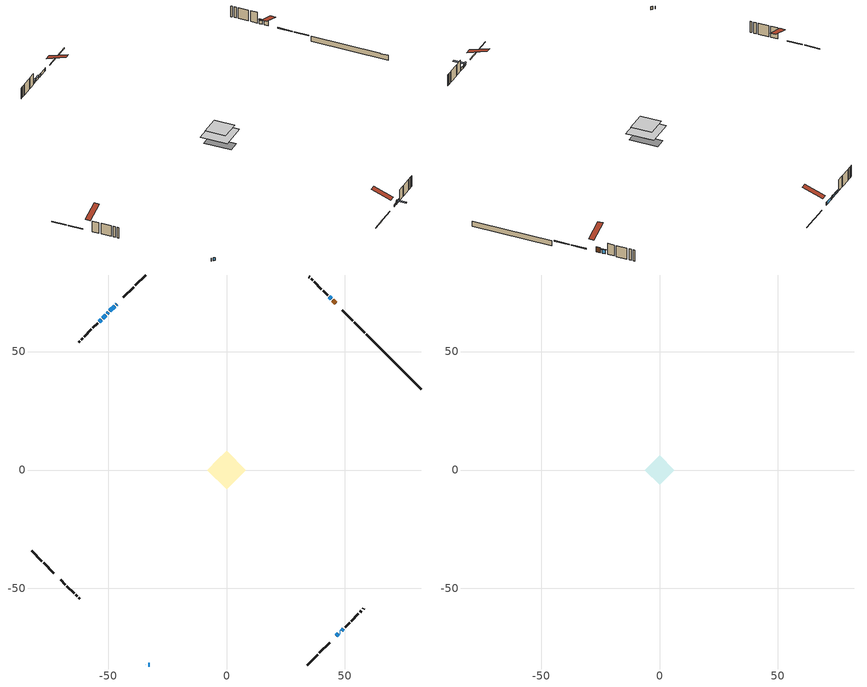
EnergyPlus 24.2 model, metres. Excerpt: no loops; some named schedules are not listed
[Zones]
conditioned space
 floor outside (Floor1 construction): -2.98,0 0,2.98 2.98,0 0,-2.98 z0.34
 floor adiabatic (AdiabaticFloorConstruction): -8.13,0 0,8.13 8.13,0 0,-8.13 z2.78
 floor foundation (Slab1 construction): -5.82,2.5 -2.5,5.82 5.82,-2.5 2.5,-5.82 z-1.95
 wall outside (RimJoist1 construction): 34.11,-82.35 38.54,-77.92 / -82.35,-34.11 -77.92,-38.54 / -34.11,82.35 -38.54,77.92 / 58.41,58.04 53.98,62.47 z0.34:0.64
 wall outside (RimJoist2 construction): 39.2,-77.26 43.56,-72.9 / -77.26,-39.2 -72.9,-43.56 / -39.2,77.26 -43.56,72.9 / 53.33,63.13 48.96,67.49 z0.34:0.64
 wall outside (AdiabaticWallConstruction 1): 46.08,70.38 44.87,71.58 z0.34:2.37
 wall outside (AdiabaticWallConstruction): -34.11,-82.35 -34.05,-82.35 / -46.44,70.01 -46.58,69.87 / -33.12,-82.35 -32.42,-82.35 / -47.24,69.22 -49.26,67.2 / -49.91,66.54 -50.42,66.03 / 48.6,-67.85 49.4,-67.05 z0.34:1.56; 46.45,-70.01 47.2,-69.25 z0.34:1.08; 44.22,72.24 43.37,73.08 z0.34:1.94; 47.86,-68.6 47.95,-68.51 z0.34:1.87; -51.08,65.38 -52.33,64.12 / -52.99,63.47 -53.82,62.64 z0.34:1.2
 wall outside (Wall1 construction): 50.06,-66.4 52.02,-64.44 / -70.01,-46.45 -68.05,-48.41 / -54.47,61.98 -56.43,60.02 / 42.71,73.74 40.76,75.7 z0.34:5.22
 wall outside (Wall2 construction): 52.68,-63.78 55.73,-60.72 / -67.39,-49.06 -64.34,-52.12 / -57.09,59.37 -60.15,56.31 / 40.1,76.36 37.04,79.41 z0.34:5.22
 wall outside (Wall3 construction): 56.39,-60.07 56.99,-59.46 / -63.68,-52.78 -63.08,-53.38 / -60.8,55.65 -61.41,55.05 / 36.39,80.07 35.78,80.67 z0.34:5.22
 wall outside (Wall4 construction): 57.65,-58.8 58.01,-58.45 / -62.42,-54.04 -62.06,-54.4 / -62.06,54.39 -62.42,54.03 / 35.12,81.33 34.77,81.69 z0.34:5.22
 wall foundation (FoundationWall1 construction): 59.07,57.39,-1.95 59.07,57.39,0.34 80.02,36.44,0.34 80.02,36.44,0.27 82.35,34.11,0.27 82.35,34.11,-1.95
 window (WindowConstruction 9): -34.11,-82.35 -34.05,-82.35 z0.34:1.56
 window (WindowConstruction 8): 46.45,-70.01 47.2,-69.26 z0.34:1.08
 window (WindowConstruction 10): -46.45,70.01 -46.58,69.87 z0.34:1.56
 window (WindowConstruction): 44.22,72.24 43.37,73.08 z0.34:1.94
 window (WindowConstruction 1): -33.12,-82.35 -32.43,-82.35 z0.34:1.56
 window (WindowConstruction 2): -47.24,69.22 -49.26,67.2 z0.34:1.56
 window (WindowConstruction 3): -49.91,66.54 -50.42,66.04 z0.34:1.56
 window (WindowConstruction 4): 47.86,-68.6 47.95,-68.51 z0.34:1.86
 window (WindowConstruction 5): -51.08,65.38 -52.33,64.12 z0.34:1.2
 window (WindowConstruction 6): -52.99,63.47 -53.82,62.64 z0.34:1.2
 window (WindowConstruction 7): 48.6,-67.85 49.4,-67.05 z0.34:1.56
 door (Door): 46.08,70.38 44.87,71.58 z0.34:2.37
 ceiling adiabatic (AdiabaticFloorConstruction): 0,-8.13 8.13,0 0,8.13 -8.13,0 z2.78
attic - vented
 floor to conditioned space (Floor2 construction Reversed): -6.12,0 0,6.12 6.12,0 0,-6.12 z5.22
 roof outside (Roof1 construction): 45.79,-70.67,5.22 39.82,-64.7,8.03 38.25,-66.27,8.03 44.22,-72.24,5.22; -70.67,-45.79,5.22 -64.7,-39.82,8.03 -66.27,-38.25,8.03 -72.24,-44.22,5.22; -45.79,70.67,5.22 -39.82,64.7,8.03 -38.25,66.27,8.03 -44.22,72.24,5.22; 46.73,69.72,5.22 40.77,63.76,8.03 42.34,62.19,8.03 48.3,68.15,5.22
shading: 47.41,-69.04 46.23,-70.22 46.56,-70.55 47.74,-69.37 z1.38; 43.16,73.3 44.43,72.03 44.86,72.46 43.59,73.73 z2.24; 48.16,-68.3 47.65,-68.81 50.67,-71.83 51.18,-71.32 z2.16; -52.54,63.91 -50.87,65.59 -51.19,65.92 -52.87,64.24 z1.5; -54.03,62.43 -52.78,63.68 -53.1,64 -54.35,62.75 z1.5
[Building]
Building 1: Terrain=Suburbs
[Site:Location]
Toronto City Centre_ON: Latitude {deg}=43.63; Longitude {deg}=-79.39; Time Zone {hr}=-5; Elevation {m}=77; Keep Site Location Information=Yes
[Site:GroundTemperature:Shallow]
5.01852, 3.26908, 3.12898, 3.95918, 7.29196, 10.6092, 13.4851, 15.3069, 15.4617, 13.9799, 11.1774, 7.9619
[Site:WaterMainsTemperature]
Calculation Method=Schedule; Temperature Schedule=mains temperature schedule
[Material] Roughness=Rough; Thermal Absorptance=0.9
Name | Thickness {m} | Conductivity {W/m-K} | Density {kg/m3} | Specific Heat {J/kg-K} | Solar Absorptance | Visible Absorptance
asphalt or fiberglass shingles | 0.00635 | 0.162714 | 1121.4 | 1465.45 | 0.4 | 0.4
ceiling loosefill ins | 0.254 | 0.0480833 | 16.02 | 1046.75 | 0.7 | 0.7
ceiling stud and cavity | 0.1397 | 0.163245 | 65.682 | 1177.47 | 0.7 | 0.7
concrete 4.0 in. | 0.1016 | 1.803125 | 2242.8 | 837.4 | 0.7 | 0.7
concrete 8.0 in. | 0.2032 | 1.803125 | 2242.8 | 837.4 | 0.7 | 0.7
door material | 0.04445 | 0.053851 | 512.64 | 1214.23 | 0.7 | 0.7
exterior vertical ins | 0.0247524 | 0.029427 | 32.04 | 1214.23 | 0.7 | 0.7
floor covering | 0.0127 | 0.0433444 | 54.468 | 1339.84 | 0.6 | 0.6
floor rigid ins | 0.103632 | 0.029427 | 32.04 | 1214.23 | 0.7 | 0.7
floor rigid ins 1; wall rigid ins | 0.512978 | 0.029427 | 32.04 | 1214.23 | 0.7 | 0.7
floor stud and cavity | 0.1397 | 0.557941 | 92.3553 | 1139.71 | 0.7 | 0.7
floor stud and cavity 1 | 0.1397 | 1.75129 | 37.0049 | 1207.88 | 0.7 | 0.7
furniture material conditioned space 1 | 0.1524 | 0.115458 | 640.8 | 1214.23 | 0.6 | 0.6
gypsum board | 0.0127 | 0.160291 | 801 | 837.4 | 0.6 | 0.6
gypsum board 1 | 0.0127 | 0.160291 | 801 | 837.4 | 0.7 | 0.7
osb sheathing 0.5 in. | 0.0127 | 0.115458 | 512.64 | 1214.23 | 0.7 | 0.7
osb sheathing 0.75 in. | 0.01905 | 0.115458 | 512.64 | 1214.23 | 0.7 | 0.7
osb sheathing 2.0 in. | 0.0508 | 0.115458 | 512.64 | 1214.23 | 0.7 | 0.7
rim joist rigid ins | 0.051816 | 0.029427 | 32.04 | 1214.23 | 0.7 | 0.7
rim joist stud and cavity | 0.0508 | 0.0451784 | 125.044 | 1163.47 | 0.6 | 0.6
rim joist stud and cavity 1 | 0.0508 | 0.0402607 | 125.044 | 1163.47 | 0.6 | 0.6
wall stud and cavity | 0.1397 | 0.0829032 | 139.0536 | 1170.24 | 0.7 | 0.7
wall stud and cavity 1 | 0.1397 | 0.0822159 | 139.0536 | 1170.24 | 0.7 | 0.7
wall stud and cavity 2 | 0.1397 | 0.112846 | 139.0536 | 1170.24 | 0.7 | 0.7
wall stud and cavity 3 | 0.0889 | 0.380278 | 52.3479 | 1209.89 | 0.7 | 0.7
wall stud and cavity 4 | 0.0889 | 0.391764 | 83.0341 | 1211.67 | 0.7 | 0.7
wood siding | 0.0254 | 0.102417 | 544.68 | 1172.36 | 0.4 | 0.4
wood siding 1; wood siding 2; wood siding 3 | 0.0254 | 0.102417 | 544.68 | 1172.36 | 0.7 | 0.7
[WindowMaterial:SimpleGlazingSystem]
Name | U-Factor {W/m2-K} | Solar Heat Gain Coefficient
WindowMaterial | 2.787898 | 0.59
WindowMaterial 1 | 3.74634 | 0.69
WindowMaterial 10 | 2.28483 | 0.28
WindowMaterial 2 | 4.17844 | 0.68
WindowMaterial 3 | 2.77541 | 0.51
WindowMaterial 4 | 2.58008 | 0.28
WindowMaterial 5 | 2.78279 | 0.57
WindowMaterial 6 | 2.77768 | 0.53
WindowMaterial 7 | 2.10881 | 0.47
WindowMaterial 8 | 2.17865 | 0.43
WindowMaterial 9 | 6.7659 | 0.45
[Construction]
AdiabaticFloorConstruction: floor stud and cavity 1, floor rigid ins 1, osb sheathing 0.75 in., floor covering
AdiabaticWallConstruction: wood siding 2, wall rigid ins, wall stud and cavity 3, gypsum board
AdiabaticWallConstruction 1: wood siding 3, wall rigid ins, wall stud and cavity 3, gypsum board
Door: door material
Floor1 construction: floor stud and cavity, floor rigid ins, osb sheathing 0.75 in., floor covering
Floor2 construction Reversed: gypsum board, ceiling stud and cavity, ceiling loosefill ins
FoundationWall1 construction: concrete 8.0 in., gypsum board 1
furniture construction conditioned space 1: furniture material conditioned space 1
PartitionWallConstruction: gypsum board, wall stud and cavity 4, gypsum board
RimJoist1 construction: wood siding 1, osb sheathing 2.0 in., rim joist stud and cavity
RimJoist2 construction: wood siding 1, rim joist rigid ins, osb sheathing 2.0 in., rim joist stud and cavity 1
Roof1 construction: asphalt or fiberglass shingles
Slab1 construction: concrete 4.0 in.
Wall1 construction; Wall3 construction: wood siding, osb sheathing 0.5 in., wall stud and cavity, gypsum board
Wall2 construction: wood siding, osb sheathing 0.5 in., wall stud and cavity 1, gypsum board
Wall4 construction: wood siding, osb sheathing 0.5 in., wall stud and cavity 2, gypsum board
WindowConstruction: WindowMaterial
WindowConstruction 1: WindowMaterial 1
WindowConstruction 10: WindowMaterial 10
WindowConstruction 2: WindowMaterial 2
WindowConstruction 3: WindowMaterial 3
WindowConstruction 4: WindowMaterial 4
WindowConstruction 5: WindowMaterial 5
WindowConstruction 6: WindowMaterial 6
WindowConstruction 7: WindowMaterial 7
WindowConstruction 8: WindowMaterial 8
WindowConstruction 9: WindowMaterial 9
[Zone] Multiplier=1; Part of Total Floor Area=Yes
Name | Volume {m3}
attic - vented | 34.2327
conditioned space | 437.7
[Space]
Name | Zone | Volume {m3}
attic - vented 1 | attic - vented | 34.2327
conditioned space 1 | conditioned space | 437.7
[ZoneInfiltration:EffectiveLeakageArea]
infil attic - vented 1: Zone or Space=attic - vented 1; Schedule=Always On Discrete; Effective Air Leakage Area {cm2}=3157.89; Stack Coefficient=0.000195521; Wind Coefficient=9.4475e-06
[ZoneMixing]
whole house fan mix: Zone or Space=attic - vented; Schedule=Always On Continuous; Design Flow Rate Calculation Method=Flow/Zone; Design Flow Rate {m3/s}=0; Source Zone or Space=conditioned space
[SurfaceProperty:ExposedFoundationPerimeter]
Slab1: Exposed Perimeter Calculation Method=TotalExposedPerimeter; Total Exposed Perimeter {m}=32.918
[InternalMass] Zone or ZoneList=conditioned space; Space or SpaceList=conditioned space 1
Name | Construction | Surface Area {m2}
furniture mass conditioned space 1 | furniture construction conditioned space 1 | 82.0881
partition wall mass | PartitionWallConstruction | 205.22
[Lights]
interior lighting: Zone or ZoneList or Space or SpaceList=conditioned space 1; Schedule=interior lighting schedule; Design Level Calculation Method=LightingLevel; Lighting Level {W}=343.2; Return Air Fraction=0; Fraction Radiant=0.6; Fraction Visible=0.2; Fraction Replaceable=1
[People]
occupants: Zone or ZoneList or Space or SpaceList=conditioned space 1; Number of People Schedule=occupants schedule; Number of People Calculation Method=People; Number of People=3; Fraction Radiant=0.314171; Sensible Heat Fraction=0.56303; Activity Level Schedule=occupants activity schedule; Carbon Dioxide Generation Rate {m3/s-W}=0; Enable ASHRAE 55 Comfort Warnings=No; Mean Radiant Temperature Calculation Type=EnclosureAveraged
[ElectricEquipment] Zone or ZoneList or Space or SpaceList=conditioned space 1; Design Level Calculation Method=EquipmentLevel
Name | Schedule | Design Level {W} | Fraction Latent | Fraction Radiant | Fraction Lost
clothes dryer | clothes dryer schedule | 140.772 | 0.015 | 0.081 | 0.85
clothes washer | clothes washer schedule | 32.1985 | 0.03 | 0.162 | 0.7
cooking range | cooking range schedule | 215.147 | 0.08 | 0.432 | 0.2
dishwasher | dishwasher schedule | 66.8632 | 0.3 | 0.18 | 0.4
fridge | fridge schedule | 72.9452 | 0 | 0.6 | 0
mech vent bath fan 0 | mech vent bath fan 0 schedule | 50.2 | 0 | 0 | 1
mech vent bath fan 1 | mech vent bath fan 1 schedule | 50.2 | 0 | 0 | 1
mech vent bath fan 2 | mech vent bath fan 2 schedule | 50.2 | 0 | 0 | 1
mech vent bath fan 3 | mech vent bath fan 3 schedule | 50.2 | 0 | 0 | 1
mech vent house fan | mech vent house fan schedule | 0.95 | 0 | 0 | 1
mech vent house fan cfis | mech vent house fan cfis schedule | 0 | 0 | 0 | 0
mech vent range fan 0 | mech vent range fan 0 schedule | 57 | 0 | 0 | 1
mech vent range fan 1 | mech vent range fan 1 schedule | 57 | 0 | 0 | 1
misc plug loads | misc plug loads schedule | 494.7 | 0.045 | 0.513 | 0.1
whole house fan | Always On Discrete | 0 | 0 | 0 | 1
[OtherEquipment] Zone or ZoneList or Space or SpaceList=conditioned space 1; Design Level Calculation Method=EquipmentLevel
Name | Fuel Type | Schedule | Design Level {W} | Fraction Latent | Fraction Radiant | Fraction Lost
clothes dryer 1 | Electricity | clothes dryer schedule | 0 | 0.015 | 0.081 | 0.85
cooking range 1 | Electricity | cooking range schedule | 0 | 0.08 | 0.432 | 0.2
general water use latent | None | general water use schedule | 62.594 | 1 | 0 | 0
general water use sensible | None | general water use schedule | -61.6891 | 0 | 0.6 | 0
mech vent house fan latent load | None | Always On Discrete | 0 | 1 | 0 | 0
mech vent house fan sensible load | None | Always On Discrete | 0 | 0 | 0 | 0
water heater energy adjustment1 | NaturalGas | Always On Discrete | 0.01 | 0 | 0 | 1
[ZoneInfiltration:DesignFlowRate] Zone or ZoneList or Space or SpaceList=conditioned space 1; Schedule=Always On Discrete; Design Flow Rate Calculation Method=Flow/Zone; Design Flow Rate {m3/s}=0
infil flow; natural vent flow; whole house fan flow
[AvailabilityManager:Scheduled]
central ac and furnace airloop Availability Manager: Schedule=Always On Discrete
[Foundation:Kiva]
Foundation Kiva 1: Initial Indoor Air Temperature {C}=18; Wall Height Above Grade {m}=0.340004; Wall Depth Below Slab {m}=0.2032; Custom Block Material Name 1=exterior vertical ins; Custom Block Depth 1 {m}=2.28999; Custom Block X Position 1 {m}=0.2159; Custom Block Z Position 1 {m}=0
[Foundation:Kiva:Settings]
Soil Conductivity {W/m-K}=0.849921; Soil Density {kg/m3}=1842.3; Soil Specific Heat {J/kg-K}=418.7; Ground Solar Absorptivity=0.9; Ground Thermal Absorptivity=0.9; Ground Surface Roughness {m}=0.03; Far-Field Width {m}=40; Deep-Ground Boundary Condition=ZeroFlux; Deep-Ground Depth {m}=40; Minimum Cell Dimension {m}=0.2; Maximum Cell Growth Coefficient=3; Simulation Timestep=Timestep
[Exterior:Lights]
exterior lighting: Schedule=exterior lighting schedule; Design Level {W}=75.6
[EnergyManagementSystem:GlobalVariable]
central_ac_and_furnace_airloop_Fan_RTF
infil_program_Qfan
infil_program_Qinf
natural_vent_program_Qnv
natural_vent_program_Qwhf
[EnergyManagementSystem:Sensor]
Name | Output:Variable or Output:Meter Index Key | Output:Variable or Output:Meter
airflow_gain | infil flow | Infiltration Sensible Heat Gain Energy
airflow_gain_1 | natural vent flow | Infiltration Sensible Heat Gain Energy
airflow_gain_2 | whole house fan flow | Infiltration Sensible Heat Gain Energy
airflow_loss | infil flow | Infiltration Sensible Heat Loss Energy
airflow_loss_1 | natural vent flow | Infiltration Sensible Heat Loss Energy
airflow_loss_2 | whole house fan flow | Infiltration Sensible Heat Loss Energy
clg_load_cond |  | Cooling:EnergyTransfer:Zone:CONDITIONED SPACE
clg_sp_s; clg_sp_s_1 | cooling setpoint | Schedule Value
clothes_dryer_exhaust_0_sch_s | clothes dryer exhaust 0 schedule | Schedule Value
cool_season | cooling season schedule | Schedule Value
htg_load_cond |  | Heating:EnergyTransfer:Zone:CONDITIONED SPACE
htg_sp_s; htg_sp_s_1 | heating setpoint | Schedule Value
ig_ee_conv | clothes dryer | Electric Equipment Convective Heating Energy
ig_ee_conv_2 | cooking range | Electric Equipment Convective Heating Energy
ig_ee_conv_4 | fridge | Electric Equipment Convective Heating Energy
ig_ee_conv_5 | misc plug loads | Electric Equipment Convective Heating Energy
ig_ee_conv_6 | whole house fan | Electric Equipment Convective Heating Energy
ig_ee_rad | clothes dryer | Electric Equipment Radiant Heating Energy
ig_ee_rad_2 | cooking range | Electric Equipment Radiant Heating Energy
ig_ee_rad_4 | fridge | Electric Equipment Radiant Heating Energy
ig_ee_rad_5 | misc plug loads | Electric Equipment Radiant Heating Energy
ig_ee_rad_6 | whole house fan | Electric Equipment Radiant Heating Energy
ig_lgt_conv | interior lighting | Lights Convective Heating Energy
ig_lgt_rad | interior lighting | Lights Radiant Heating Energy
ig_lgt_vis | interior lighting | Lights Visible Radiation Heating Energy
ig_oe_conv | clothes dryer 1 | Other Equipment Convective Heating Energy
ig_oe_conv_1 | cooking range 1 | Other Equipment Convective Heating Energy
ig_oe_conv_2 | general water use latent | Other Equipment Convective Heating Energy
ig_oe_conv_3 | general water use sensible | Other Equipment Convective Heating Energy
ig_oe_conv_4 | water heater energy adjustment1 | Other Equipment Convective Heating Energy
ig_oe_rad | clothes dryer 1 | Other Equipment Radiant Heating Energy
ig_oe_rad_1 | cooking range 1 | Other Equipment Radiant Heating Energy
ig_oe_rad_2 | general water use latent | Other Equipment Radiant Heating Energy
ig_oe_rad_3 | general water use sensible | Other Equipment Radiant Heating Energy
ig_oe_rad_4 | water heater energy adjustment1 | Other Equipment Radiant Heating Energy
ig_ppl_conv | occupants | People Convective Heating Energy
ig_ppl_rad | occupants | People Radiant Heating Energy
im_conv | furniture mass conditioned space 1 | Surface Inside Face Convection Heat Gain Energy
im_conv_1 | partition wall mass | Surface Inside Face Convection Heat Gain Energy
im_ig | furniture mass conditioned space 1 | Surface Inside Face Internal Gains Radiation Heat Gain Energy
im_ig_1 | partition wall mass | Surface Inside Face Internal Gains Radiation Heat Gain Energy
im_lgt | furniture mass conditioned space 1 | Surface Inside Face Lights Radiation Heat Gain Energy
im_lgt_1 | partition wall mass | Surface Inside Face Lights Radiation Heat Gain Energy
im_sol | furniture mass conditioned space 1 | Surface Inside Face Solar Radiation Heat Gain Energy
im_sol_1 | partition wall mass | Surface Inside Face Solar Radiation Heat Gain Energy
im_surf | furniture mass conditioned space 1 | Surface Inside Face Net Surface Thermal Radiation Heat Gain Energy
im_surf_1 | partition wall mass | Surface Inside Face Net Surface Thermal Radiation Heat Gain Energy
mech_vent_bath_fan_0_sch_s | mech vent bath fan 0 schedule | Schedule Value
mech_vent_bath_fan_1_sch_s | mech vent bath fan 1 schedule | Schedule Value
mech_vent_bath_fan_2_sch_s | mech vent bath fan 2 schedule | Schedule Value
mech_vent_bath_fan_3_sch_s | mech vent bath fan 3 schedule | Schedule Value
mech_vent_range_fan_0_sch_s | mech vent range fan 0 schedule | Schedule Value
mech_vent_range_fan_1_sch_s | mech vent range fan 1 schedule | Schedule Value
mv_conv | mech vent bath fan 0 | Electric Equipment Convective Heating Energy
mv_conv_1 | mech vent bath fan 1 | Electric Equipment Convective Heating Energy
mv_conv_2 | mech vent bath fan 2 | Electric Equipment Convective Heating Energy
mv_conv_3 | mech vent bath fan 3 | Electric Equipment Convective Heating Energy
mv_conv_4 | mech vent house fan | Electric Equipment Convective Heating Energy
mv_conv_5 | mech vent house fan cfis | Electric Equipment Convective Heating Energy
mv_conv_6 | mech vent range fan 0 | Electric Equipment Convective Heating Energy
mv_conv_7 | mech vent range fan 1 | Electric Equipment Convective Heating Energy
mv_conv_8 | mech vent house fan latent load | Other Equipment Convective Heating Energy
mv_conv_9 | mech vent house fan sensible load | Other Equipment Convective Heating Energy
mv_rad | mech vent bath fan 0 | Electric Equipment Radiant Heating Energy
mv_rad_1 | mech vent bath fan 1 | Electric Equipment Radiant Heating Energy
mv_rad_2 | mech vent bath fan 2 | Electric Equipment Radiant Heating Energy
mv_rad_3 | mech vent bath fan 3 | Electric Equipment Radiant Heating Energy
mv_rad_4 | mech vent house fan | Electric Equipment Radiant Heating Energy
mv_rad_5 | mech vent house fan cfis | Electric Equipment Radiant Heating Energy
mv_rad_6 | mech vent range fan 0 | Electric Equipment Radiant Heating Energy
mv_rad_7 | mech vent range fan 1 | Electric Equipment Radiant Heating Energy
mv_rad_8 | mech vent house fan latent load | Other Equipment Radiant Heating Energy
mv_rad_9 | mech vent house fan sensible load | Other Equipment Radiant Heating Energy
natural_vent_s | natural vent schedule | Schedule Value
out_pb_s |  | Site Outdoor Air Barometric Pressure
out_wt_s |  | Site Outdoor Air Humidity Ratio
site_vw_s |  | Site Wind Speed
ss_back_out | Window1 | Surface Window Shortwave from Zone Back Out Window Heat Transfer Rate
ss_back_out_1 | Window10 | Surface Window Shortwave from Zone Back Out Window Heat Transfer Rate
ss_back_out_10 | Window9 | Surface Window Shortwave from Zone Back Out Window Heat Transfer Rate
ss_back_out_2 | Window11 | Surface Window Shortwave from Zone Back Out Window Heat Transfer Rate
ss_back_out_3 | Window2 | Surface Window Shortwave from Zone Back Out Window Heat Transfer Rate
ss_back_out_4 | Window3 | Surface Window Shortwave from Zone Back Out Window Heat Transfer Rate
ss_back_out_5 | Window4 | Surface Window Shortwave from Zone Back Out Window Heat Transfer Rate
ss_back_out_6 | Window5 | Surface Window Shortwave from Zone Back Out Window Heat Transfer Rate
ss_back_out_7 | Window6 | Surface Window Shortwave from Zone Back Out Window Heat Transfer Rate
ss_back_out_8 | Window7 | Surface Window Shortwave from Zone Back Out Window Heat Transfer Rate
ss_back_out_9 | Window8 | Surface Window Shortwave from Zone Back Out Window Heat Transfer Rate
ss_conv | Door1 | Surface Inside Face Convection Heat Gain Energy
ss_conv_1 | Window1 | Surface Inside Face Convection Heat Gain Energy
ss_conv_10 | Window8 | Surface Inside Face Convection Heat Gain Energy
ss_conv_11 | Window9 | Surface Inside Face Convection Heat Gain Energy
ss_conv_2 | Window10 | Surface Inside Face Convection Heat Gain Energy
ss_conv_3 | Window11 | Surface Inside Face Convection Heat Gain Energy
ss_conv_4 | Window2 | Surface Inside Face Convection Heat Gain Energy
ss_conv_5 | Window3 | Surface Inside Face Convection Heat Gain Energy
ss_conv_6 | Window4 | Surface Inside Face Convection Heat Gain Energy
ss_conv_7 | Window5 | Surface Inside Face Convection Heat Gain Energy
ss_conv_8 | Window6 | Surface Inside Face Convection Heat Gain Energy
ss_conv_9 | Window7 | Surface Inside Face Convection Heat Gain Energy
ss_ig | Door1 | Surface Inside Face Internal Gains Radiation Heat Gain Energy
ss_ig_1 | Window1 | Surface Inside Face Internal Gains Radiation Heat Gain Energy
ss_ig_10 | Window8 | Surface Inside Face Internal Gains Radiation Heat Gain Energy
ss_ig_11 | Window9 | Surface Inside Face Internal Gains Radiation Heat Gain Energy
ss_ig_2 | Window10 | Surface Inside Face Internal Gains Radiation Heat Gain Energy
ss_ig_3 | Window11 | Surface Inside Face Internal Gains Radiation Heat Gain Energy
ss_ig_4 | Window2 | Surface Inside Face Internal Gains Radiation Heat Gain Energy
ss_ig_5 | Window3 | Surface Inside Face Internal Gains Radiation Heat Gain Energy
ss_ig_6 | Window4 | Surface Inside Face Internal Gains Radiation Heat Gain Energy
ss_ig_7 | Window5 | Surface Inside Face Internal Gains Radiation Heat Gain Energy
ss_ig_8 | Window6 | Surface Inside Face Internal Gains Radiation Heat Gain Energy
ss_ig_9 | Window7 | Surface Inside Face Internal Gains Radiation Heat Gain Energy
ss_lgt | Door1 | Surface Inside Face Lights Radiation Heat Gain Energy
ss_sol | Door1 | Surface Inside Face Solar Radiation Heat Gain Energy
ss_surf | Door1 | Surface Inside Face Net Surface Thermal Radiation Heat Gain Energy
ss_surf_1 | Window1 | Surface Inside Face Net Surface Thermal Radiation Heat Gain Energy
ss_surf_10 | Window8 | Surface Inside Face Net Surface Thermal Radiation Heat Gain Energy
ss_surf_11 | Window9 | Surface Inside Face Net Surface Thermal Radiation Heat Gain Energy
ss_surf_2 | Window10 | Surface Inside Face Net Surface Thermal Radiation Heat Gain Energy
ss_surf_3 | Window11 | Surface Inside Face Net Surface Thermal Radiation Heat Gain Energy
ss_surf_4 | Window2 | Surface Inside Face Net Surface Thermal Radiation Heat Gain Energy
ss_surf_5 | Window3 | Surface Inside Face Net Surface Thermal Radiation Heat Gain Energy
ss_surf_6 | Window4 | Surface Inside Face Net Surface Thermal Radiation Heat Gain Energy
ss_surf_7 | Window5 | Surface Inside Face Net Surface Thermal Radiation Heat Gain Energy
ss_surf_8 | Window6 | Surface Inside Face Net Surface Thermal Radiation Heat Gain Energy
ss_surf_9 | Window7 | Surface Inside Face Net Surface Thermal Radiation Heat Gain Energy
ss_trans_in | Window1 | Surface Window Transmitted Solar Radiation Rate
ss_trans_in_1 | Window10 | Surface Window Transmitted Solar Radiation Rate
ss_trans_in_10 | Window9 | Surface Window Transmitted Solar Radiation Rate
ss_trans_in_2 | Window11 | Surface Window Transmitted Solar Radiation Rate
ss_trans_in_3 | Window2 | Surface Window Transmitted Solar Radiation Rate
ss_trans_in_4 | Window3 | Surface Window Transmitted Solar Radiation Rate
ss_trans_in_5 | Window4 | Surface Window Transmitted Solar Radiation Rate
ss_trans_in_6 | Window5 | Surface Window Transmitted Solar Radiation Rate
ss_trans_in_7 | Window6 | Surface Window Transmitted Solar Radiation Rate
ss_trans_in_8 | Window7 | Surface Window Transmitted Solar Radiation Rate
ss_trans_in_9 | Window8 | Surface Window Transmitted Solar Radiation Rate
ss_trans_out | Window1 | Surface Inside Face Initial Transmitted Diffuse Transmitted Out Window Solar Radiation Rate
ss_trans_out_1 | Window10 | Surface Inside Face Initial Transmitted Diffuse Transmitted Out Window Solar Radiation Rate
ss_trans_out_10 | Window9 | Surface Inside Face Initial Transmitted Diffuse Transmitted Out Window Solar Radiation Rate
ss_trans_out_2 | Window11 | Surface Inside Face Initial Transmitted Diffuse Transmitted Out Window Solar Radiation Rate
